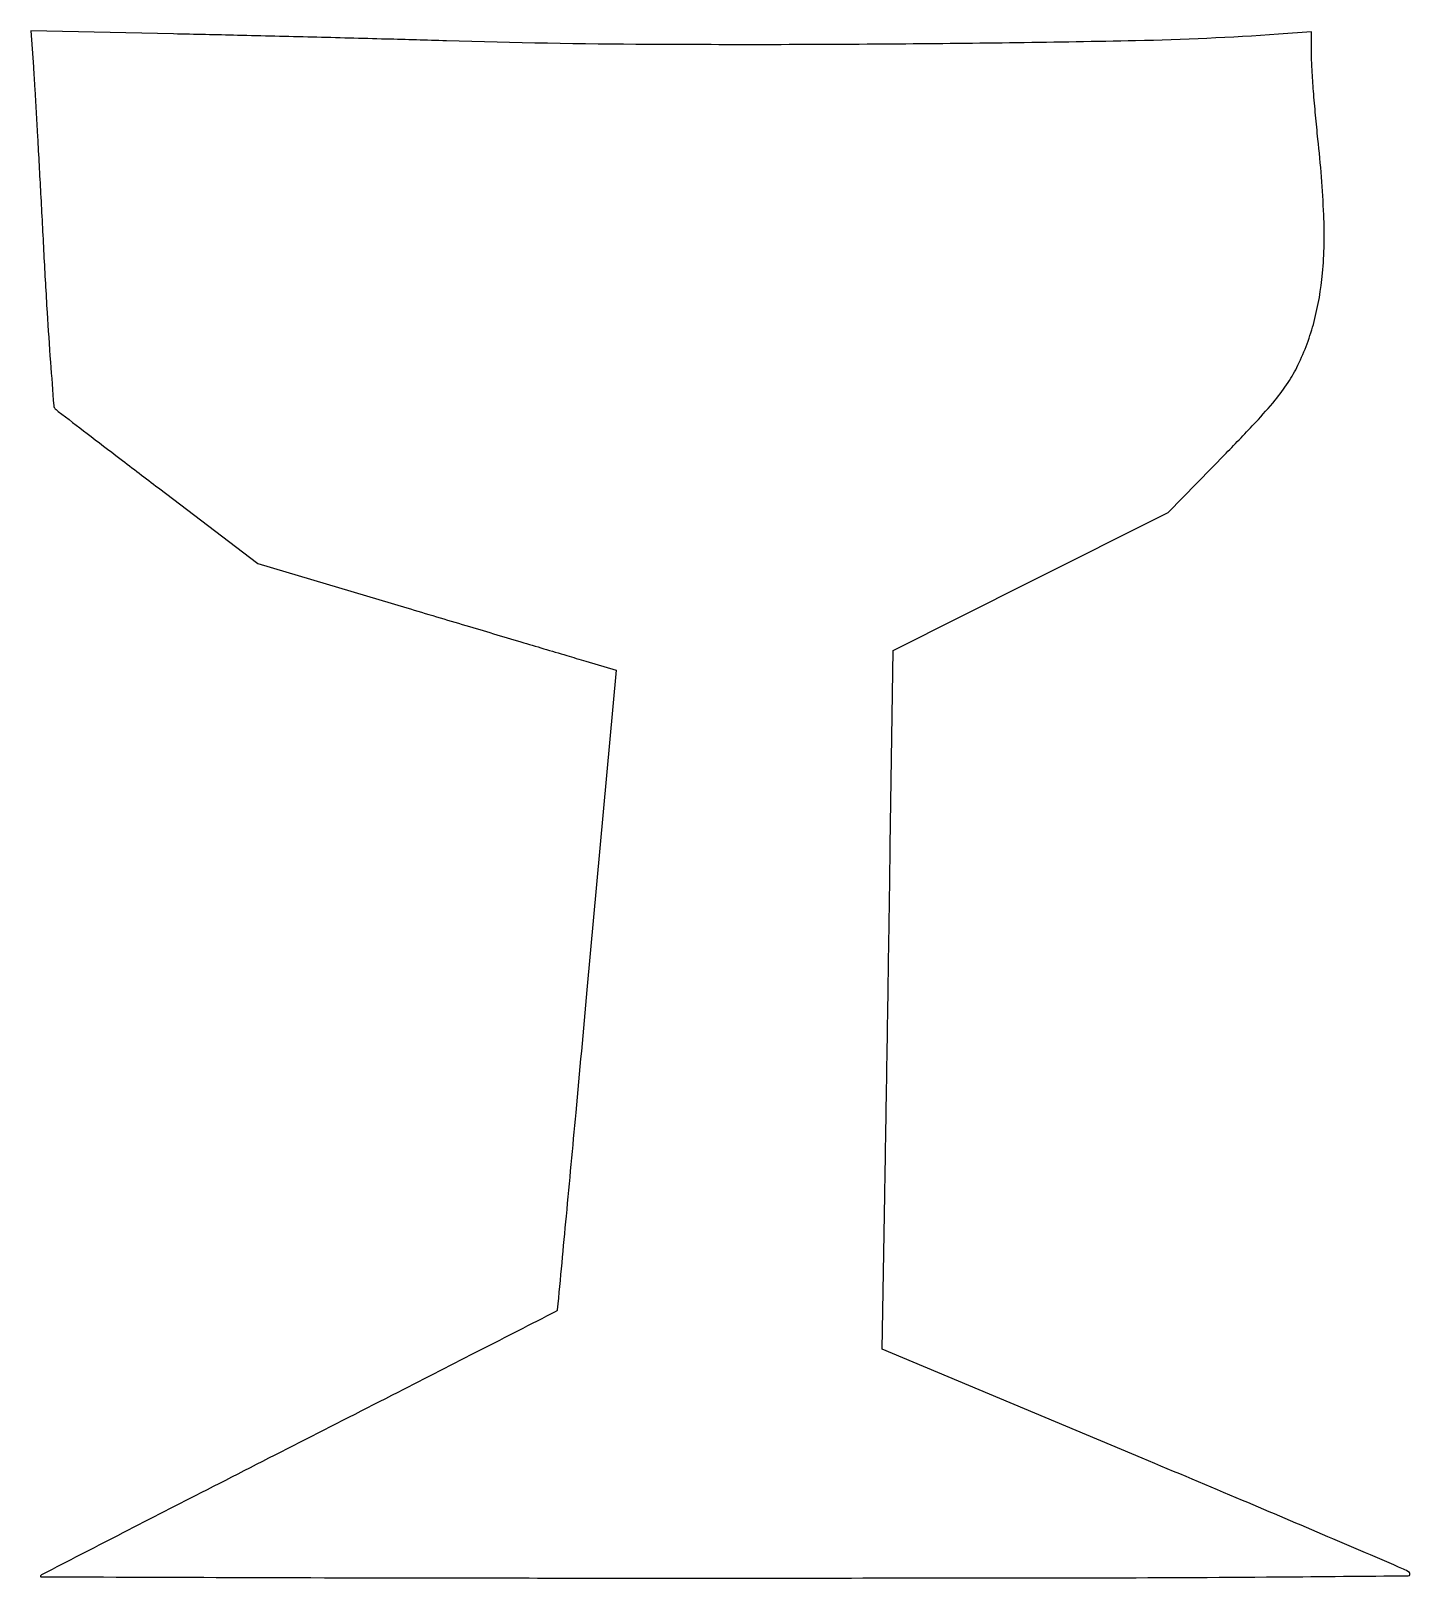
# Model space of a CAD drawing. Extents: x 0 to 322, y 0 to 361.
import ezdxf

# ---------------------------------------------------------------- set-up
doc = ezdxf.new("R2010")
doc.units = 0

msp = doc.modelspace()

# ---------------------------------------------------------------- linework, layer by layer
msp.add_lwpolyline([(0.547445, 352.883526, -0.003036), (0.870618, 347.757191, -0.000375), (1.498949, 336.575926, -0.000443), (2.223536, 323.293774, -0.000366), (2.972641, 309.140902, 0.002114), (3.740766, 295.530246, 0.003407), (4.523079, 283.943838, 0.000662), (5.293677, 273.764213, 0.191228), (5.659098, 273.016864, 0.021023), (6.338805, 272.448884, 0.000115), (13.076373, 267.286252, 0.000503), (20.763965, 261.410742, 0.000319), (29.728553, 254.582568), (52.957107, 236.913211), (87.728553, 226.556031, 0.000043), (101.559318, 222.437633, 0.000054), (114.355891, 218.629901, 0.000043), (125.092087, 215.437528, 0.000438), (129.546822, 214.117589), (136.593643, 212.036328), (129.800571, 137.355247, -0.000288), (127.177609, 108.702195, -0.000478), (124.928425, 84.540192, -0.000014), (122.871234, 62.673909, -0.179924), (122.75375, 62.430618, -0.073044), (122.521662, 62.265258, -0.000008), (104.992107, 53.289851, -0.000235), (85.613535, 43.379567, -0.000142), (62.644914, 31.655116, 0.000342), (39.655481, 19.908456, 0.00056), (20.207295, 9.926958, 0.000041), (2.742454, 0.936836, 0.077639), (2.228247, 0.56158, 0.66696), (2.323527, 0.330454, 0.000017), (49.100902, 0.174306, 0.000548), (100.917918, 0.059944, 0.000327), (162.583333, 0.031803, 0.000288), (246.929002, 0.097109, 0.001687), (291.278713, 0.306673, 0.000483), (321.600667, 0.581587, 0.714372), (321.846085, 1.321787, 0.061384), (320.441356, 2.140542, 0.000223), (302.836594, 9.680569, 0.001181), (282.857732, 18.17108, 0.000741), (259.455443, 28.010408), (198.718718, 53.440847), (199.353992, 89.470424, 0.00032), (199.643556, 106.512664, 0.000155), (199.993015, 128.300907, 0.000154), (200.342875, 150.990264, 0.000222), (200.6373, 171.064578), (201.285332, 216.629155), (233.392666, 232.724884), (265.5, 248.820614), (279.035534, 262.660307, 0.005361), (286.01841, 269.954944, 0.016936), (290.474367, 275.045987, 0.024709), (293.528219, 279.184691, 0.033597), (295.83005, 283.213141, 0.048814), (299.606463, 293.41903, 0.042178), (301.568804, 304.678937, 0.033492), (301.859085, 318.318409, 0.015518), (300.5, 336, -0.003928), (299.939542, 341.591953, -0.003848), (299.462864, 347.230311, -0.00379), (299.120236, 352.183273, -0.014512), (299.019879, 355.273399), (299, 361.046797), (291.25, 360.494746, -0.012738), (257.899459, 358.971679, -0.003057), (202.508527, 358.193586, -0.003316), (144.207052, 358.11783, -0.006189), (97, 358.954008, 0.000768), (82.926553, 359.35595, 0.000421), (65.687459, 359.807246, 0.00042), (48.18577, 360.235943, 0.000671), (33.233902, 360.569533), (-0.032196, 361.267051)], format="xyb", close=True)

doc.saveas('drawing.dxf')
